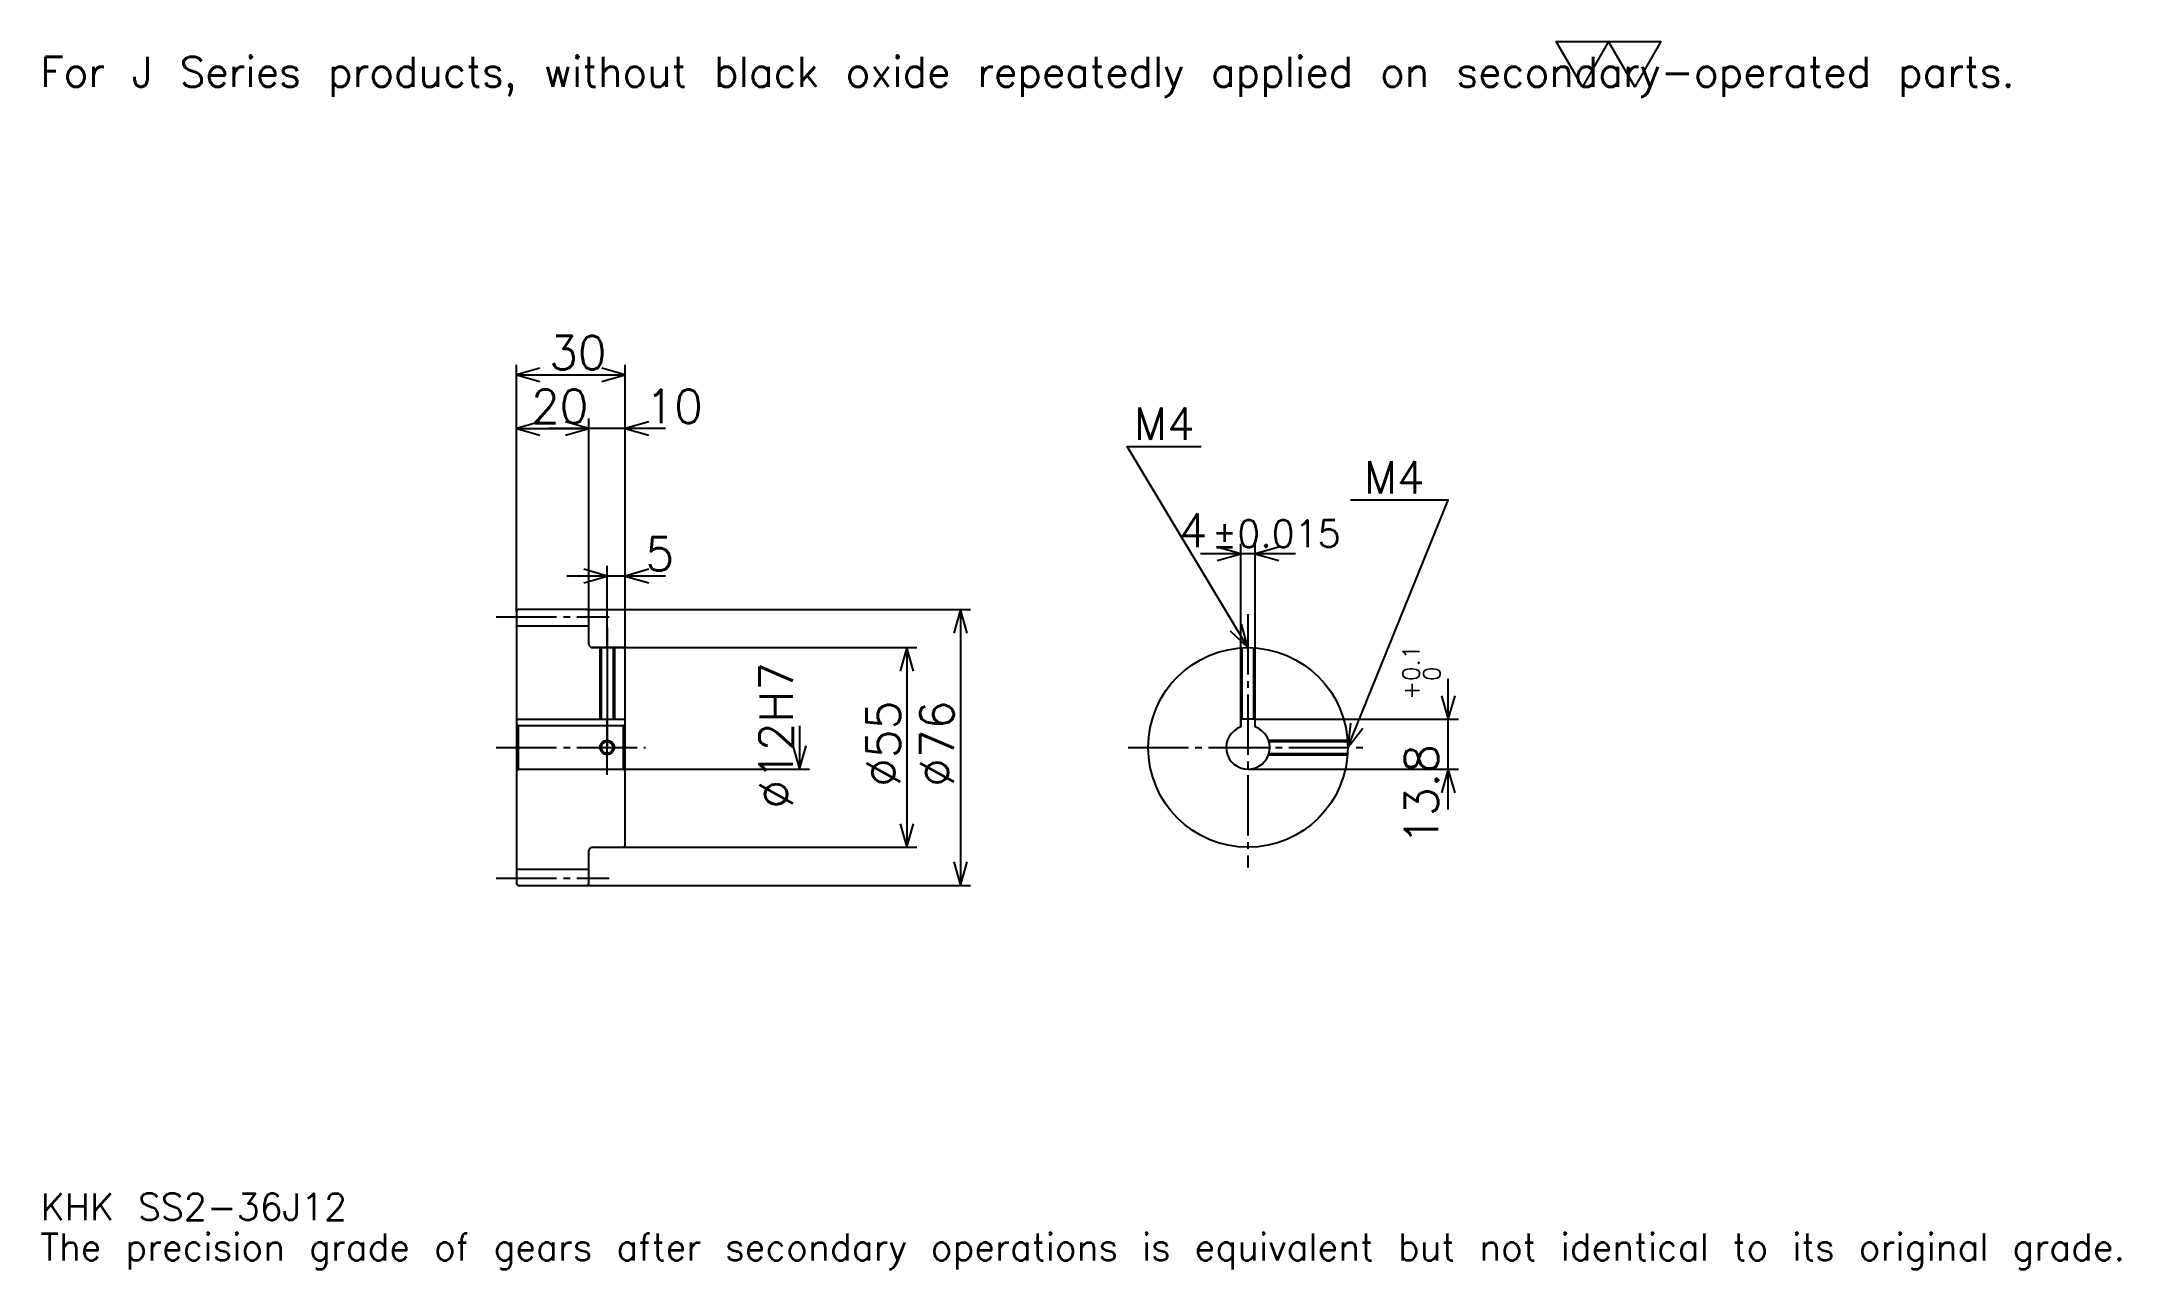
# Model space of a CAD drawing. Extents: x 19 to 592, y 7 to 345.
import ezdxf

# ---------------------------------------------------------------- set-up
doc = ezdxf.new("R2010")
doc.units = 0
doc.linetypes.add('DASHDOT', pattern=[22.173913, 16.630435, -1.847826, 1.847826, -1.847826])
doc.layers.get('0').update_dxf_attribs({"linetype": 'CONTINUOUS'})
doc.layers.add('DASHDOT', color=6, linetype='DASHDOT')
doc.styles.add('KANJI', font='TXT', dxfattribs={"bigfont": 'BIGFONT'})

msp = doc.modelspace()

# ---------------------------------------------------------------- linework, layer by layer
at = {"color": 5}
for p, q in [((149.67392, 188.597824), (149.67392, 256.043457)), ((149.67392, 253.271729), (179.67392, 253.271729)), ((179.67392, 188.597824), (179.67392, 256.043457)), ((169.67392, 188.597824), (169.67392, 241.260864)), ((149.67392, 238.489136), (169.67392, 238.489136)), ((190.76088, 238.489136), (158.58696, 238.489136)), ((349.304352, 158.397827), (349.304352, 206.739136)), ((353.304352, 158.397827), (353.304352, 206.739136)), ((174.67392, 188.597824), (174.67392, 200.608688)), ((364.391296, 203.967392), (338.217407, 203.967392)), ((190.76088, 197.836945), (163.58696, 197.836945)), ((149.67392, 188.097824), (149.67392, 188.597824)), ((169.17392, 188.597824), (179.67392, 188.597824)), ((169.67392, 188.097824), (169.67392, 188.597824)), ((174.67392, 178.097824), (174.67392, 188.597824)), ((174.67392, 178.097824), (174.67392, 188.597824)), ((179.67392, 188.597824), (274.836975, 188.597824)), ((179.67392, 177.597824), (179.67392, 188.597824)), ((272.065216, 188.597824), (272.065216, 112.597824)), ((170.67392, 178.097824), (179.67392, 178.097824)), ((179.67392, 178.097824), (260.054352, 178.097824)), ((257.282623, 178.097824), (257.282623, 123.097824)), ((406.521729, 133.510864), (406.521729, 169.484787)), ((227.717407, 156.597824), (227.717407, 144.597824)), ((353.304352, 158.397827), (409.293457, 158.397827)), ((179.67392, 144.597824), (230.489136, 144.597824)), ((351.304352, 144.597824), (409.293457, 144.597824)), ((170.67392, 123.097824), (179.67392, 123.097824)), ((179.67392, 123.097824), (260.054352, 123.097824)), ((169.17392, 112.597824), (179.67392, 112.597824)), ((179.67392, 112.597824), (274.836975, 112.597824))]:
    msp.add_line(p, q, dxfattribs=at)
at = {"color": 4}
for p, q in [((149.67392, 184.097824), (169.67392, 184.097824)), ((149.67392, 158.397827), (179.67392, 158.397827)), ((150.17392, 156.597824), (150.17392, 144.597824)), ((179.17392, 156.597824), (179.67392, 157.097824)), ((179.17392, 144.597824), (179.67392, 144.097824)), ((149.67392, 117.097824), (169.67392, 117.097824))]:
    msp.add_line(p, q, dxfattribs=at)
at = {"color": 7}
msp.add_lwpolyline([(443.478271, 332.608704), (436.271759, 345.100006), (465.097839, 345.100006), (457.891327, 332.608704), (450.684784, 345.100006), (443.478271, 332.608704)], dxfattribs=at)
at = {"color": 5}
for points in [[(156.141312, 255.119568), (149.67392, 253.271729), (156.141312, 251.42392)], [(173.206528, 251.42392), (179.67392, 253.271729), (173.206528, 255.119568)], [(156.141312, 240.336945), (149.67392, 238.489136), (156.141312, 236.641296)], [(163.206528, 236.641296), (169.67392, 238.489136), (163.206528, 240.336945)], [(163.206528, 236.641296), (169.67392, 238.489136), (163.206528, 240.336945)], [(186.141312, 240.336945), (179.67392, 238.489136), (186.141312, 236.641296)], [(351.304352, 178.097824), (318.043488, 233.532608), (338.369568, 233.532608)], [(378.804352, 150.597824), (406.521759, 218.75), (379.543518, 218.75)], [(342.836975, 202.119568), (349.304352, 203.967392), (342.836975, 205.815216)], [(359.771729, 205.815216), (353.304352, 203.967392), (359.771729, 202.119568)], [(168.206528, 195.98912), (174.67392, 197.836945), (168.206528, 199.684784)], [(186.141312, 199.684784), (179.67392, 197.836945), (186.141312, 195.98912)], [(273.913055, 182.130432), (272.065216, 188.597824), (270.217407, 182.130432)], [(346.392395, 182.692871), (351.304352, 178.097824), (349.561401, 184.594269)], [(259.130432, 171.630432), (257.282623, 178.097824), (255.434784, 171.630432)], [(404.673889, 164.865219), (406.521729, 158.397827), (408.369568, 164.865219)], [(379.529175, 157.284851), (378.804352, 150.597824), (382.952515, 155.892563)], [(225.869568, 151.065216), (227.717407, 144.597824), (229.565216, 151.065216)], [(408.369568, 138.130432), (406.521729, 144.597824), (404.673889, 138.130432)], [(255.434784, 129.565216), (257.282623, 123.097824), (259.130432, 129.565216)], [(270.217407, 119.065216), (272.065216, 112.597824), (273.913055, 119.065216)]]:
    msp.add_lwpolyline(points, dxfattribs=at)
at = {"color": 4}
for points in [[(169.67392, 179.097824), (169.67392, 188.097824), (169.17392, 188.597824), (150.17392, 188.597824), (149.67392, 188.097824), (149.67392, 144.097824)], [(170.67392, 123.097824), (179.17392, 123.097824), (179.67392, 123.597824), (179.67392, 177.597824), (179.17392, 178.097824), (170.67392, 178.097824)], [(172.67392, 178.097824), (172.67392, 158.397827)], [(173.053925, 178.097824), (173.053925, 158.397827)], [(176.293915, 178.097824), (176.293915, 158.397827)], [(176.67392, 178.097824), (176.67392, 158.397827)], [(349.304352, 156.254684), (349.304352, 178.024994)], [(349.684357, 158.397827), (349.684357, 178.050064)], [(352.924347, 158.397827), (352.924347, 178.050064)], [(353.304352, 156.254684), (353.304352, 178.024994)], [(149.67392, 144.097824), (150.17392, 144.597824), (179.17392, 144.597824), (179.17392, 156.597824), (150.17392, 156.597824), (149.67392, 157.097824)], [(353.304352, 156.254684), (353.304352, 158.397827), (349.304352, 158.397827), (349.304352, 156.254684)], [(356.961212, 152.597824), (378.731506, 152.597824)], [(357.081512, 152.217819), (378.756592, 152.217819)], [(357.081512, 148.977829), (378.756592, 148.977829)], [(149.67392, 144.097824), (149.67392, 113.097824), (150.17392, 112.597824), (169.17392, 112.597824), (169.67392, 113.097824), (169.67392, 122.097824)], [(356.961212, 148.597824), (378.731506, 148.597824)]]:
    msp.add_lwpolyline(points, dxfattribs=at)
for centre, radius in [((351.304352, 150.597824), 27.5), ((174.67392, 150.597824), 1.62)]:
    msp.add_circle(centre, radius, dxfattribs=at)
at = {"color": 7}
msp.add_circle((174.67392, 150.597824), 2, dxfattribs=at)
at = {"color": 4}
for centre, radius, start, end in [((170.67392, 179.097824), 1, 180, 270), ((351.304352, 150.597824), 6, 109.471220943, 70.528779057), ((170.67392, 122.097824), 1, 90, 180)]:
    msp.add_arc(centre, radius, start, end, dxfattribs=at)
at = {"layer": 'DASHDOT', "color": 7}
for p, q in [((144.130447, 186.597824), (175.217392, 186.597824)), ((351.304352, 187.33696), (351.304352, 117.554344)), ((174.67392, 178.097824), (174.67392, 150.597824)), ((144.130447, 150.597824), (185.217407, 150.597824)), ((318.260864, 150.597824), (384.347839, 150.597824)), ((144.130447, 114.597824), (175.217392, 114.597824))]:
    msp.add_line(p, q, dxfattribs=at)
for points in [[(174.67392, 183.641296), (174.67392, 152.85434)], [(174.67392, 143.054352), (174.67392, 158.141296)], [(167.130447, 150.597824), (182.217407, 150.597824)]]:
    msp.add_lwpolyline(points, dxfattribs=at)

# ---------------------------------------------------------------- texts
at = {"color": 7, "style": 'KANJI'}
for s, height, p in [('For J Series products, without black oxide repeatedly applied on secondary-operated parts.', 8.315217, (18.47826, 332.608704)), ('30', 9.23913, (158.668488, 254.75)), ('20', 9.23913, (153.668488, 239.967392)), ('10', 9.23913, (185.217407, 239.967392)), ('M4', 8.869566, (319.891296, 235.380432)), ('M4', 8.869566, (383.239136, 220.597824)), ('4', 9.23913, (332.232971, 205.815216)), ('%%p0.015', 7.391304, (341.37854, 205.815216)), ('5', 9.23913, (185.217407, 199.315216)), ('KHK SS2-36J12', 7.391304, (18.47826, 20.326086)), ('The precision grade of gears after secondary operations is equivalent but not identical to its original grade.', 7.391304, (18.47826, 9.23913))]:
    msp.add_text(s, height=height, dxfattribs=at).set_placement(p)
for s, height, p in [('%%c12H7', 9.23913, (225.869568, 133.736404)), ('0.1', 4.619565, (398.57608, 168.938278)), ('0', 4.619565, (404.304321, 168.938278)), ('+', 4.619565, (398.57608, 163.764374)), ('%%c55', 9.23913, (255.434784, 139.741852)), ('%%c76', 9.23913, (270.217407, 139.741852)), ('13.8', 9.23913, (403.75, 123.77375))]:
    msp.add_text(s, height=height, rotation=90, dxfattribs=at).set_placement(p)

doc.saveas('drawing.dxf')
